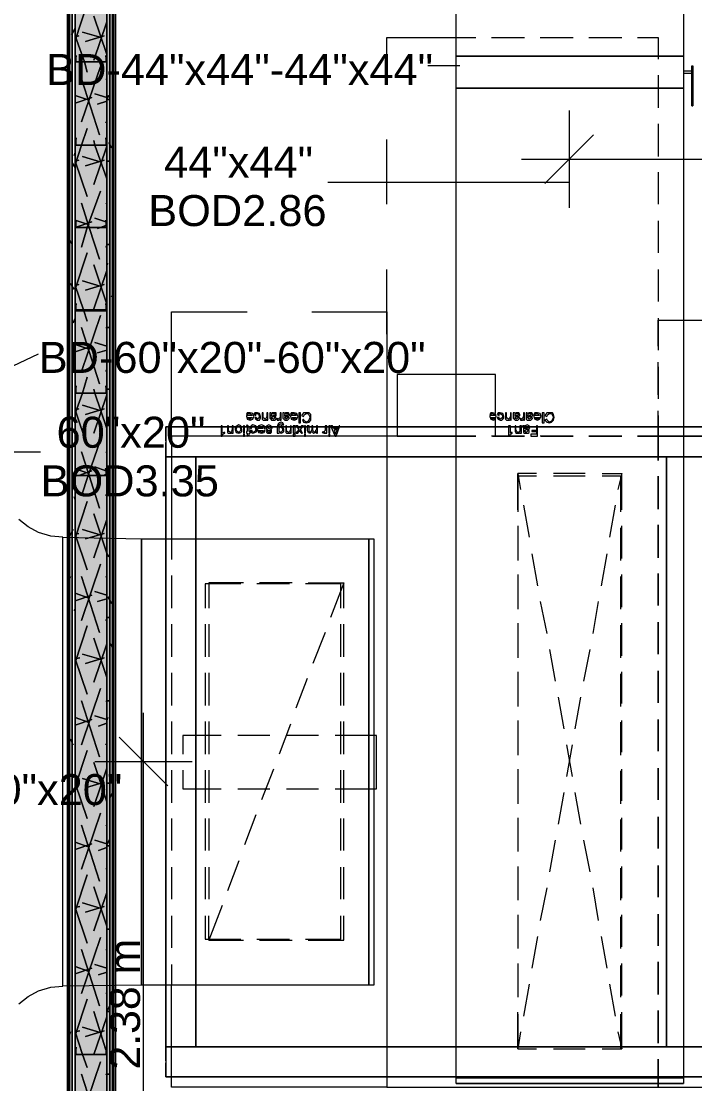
# Model space of a CAD drawing. Header units: metres. Extents: x -2 to 237, y -8 to 52.
# Drawn here: x 16.9 to 20.2, y 24.62 to 29.83 of the extents above; entities that cross this region are included whole.
import ezdxf

# ---------------------------------------------------------------- set-up
doc = ezdxf.new("R2010")
doc.units = ezdxf.units.M
doc.layers.add('HVAC - Ductos', color=5, linetype='Continuous', lineweight=0)
doc.layers.add('PDF2_Text', color=7, linetype='Continuous', lineweight=0)
doc.layers.add('PDF2_Geometry', color=7, linetype='Continuous', lineweight=0, true_color=0xaaaaaa)
doc.layers.add('PDF2_Solid Fills', color=7, linetype='Continuous', lineweight=0, true_color=0xffffff)
doc.styles.add('PDF Helvetica', font='')
doc.styles.get('PDF Helvetica').set_extended_font_data('Helvetica')

msp = doc.modelspace()

# ---------------------------------------------------------------- hatches: boundary and pattern name
at = {"layer": 'PDF2_Solid Fills', "lineweight": 0, "transparency": 33554559}
for points in [[(17.1357, 23.3916), (17.1495, 23.387), (17.1495, 33.5547), (17.1357, 33.5547), (17.1312, 33.541), (17.1312, 23.3916)], [(17.3146, 23.5613), (17.3192, 33.3009), (17.3192, 33.385), (17.1678, 33.385), (17.1678, 23.5567)], [(17.177, 28.4182), (17.1678, 28.4136), (17.1678, 23.5567), (17.3146, 23.5613), (17.3192, 33.3009), (17.3192, 33.385), (17.1678, 33.385), (17.1678, 32.876), (17.177, 32.876), (17.1678, 32.8714), (17.1678, 28.4182)]]:
    msp.add_hatch(color=256, dxfattribs=at).paths.add_polyline_path(points)
h = msp.add_hatch(color=256, dxfattribs=at)
h.paths.add_polyline_path([(17.3192, 30.404), (17.333, 30.404), (17.333, 33.3713), (17.3192, 33.3713)])
h.paths.add_polyline_path([(17.333, 30.2756), (17.3192, 30.2756), (17.3192, 23.5705), (17.333, 23.5705)])
h = msp.add_hatch(color=256, dxfattribs=at)
h.paths.add_polyline_path([(17.3467, 30.404), (17.3467, 33.353), (17.333, 33.353), (17.333, 30.404)])
h.paths.add_polyline_path([(17.3467, 23.5888), (17.3467, 30.2572), (17.333, 30.2572), (17.333, 23.5888)])

# ---------------------------------------------------------------- linework, layer by layer
at = {"layer": 'HVAC - Ductos', "lineweight": 0}
for points in [[(20.1443, 30.2572), (20.1443, 29.661), (19.0298, 29.661), (19.0298, 30.2572)], [(19.0298, 24.6528), (19.0298, 29.5051), (20.1443, 29.5051), (20.1443, 24.6528)], [(18.0071, 27.9045), (18.0117, 27.9091), (18.0209, 27.9091), (18.0255, 27.9045), (18.0301, 27.8999), (18.0025, 27.8999), (18.0025, 27.8953), (18.0071, 27.8815), (18.0209, 27.8769), (18.0347, 27.8815), (18.0393, 27.8953), (18.0347, 27.9091), (18.0209, 27.9137), (18.0071, 27.9137), (18.0025, 27.9045)], [(18.0301, 27.8907), (18.0255, 27.8861), (18.0209, 27.8815), (18.0117, 27.8861), (18.0071, 27.8907)], [(18.0484, 27.8999), (18.0484, 27.9091), (18.0576, 27.9091), (18.0622, 27.9045), (18.0668, 27.8953), (18.0622, 27.8861), (18.0576, 27.8815), (18.053, 27.8861), (18.0484, 27.8907), (18.0438, 27.8907), (18.0484, 27.8815), (18.0576, 27.8769), (18.0668, 27.8769), (18.0713, 27.8861), (18.0713, 27.8953), (18.0668, 27.9091), (18.0576, 27.9137), (18.0438, 27.9137), (18.0393, 27.9045)], [(18.108, 27.9137), (18.1034, 27.9137), (18.1034, 27.8953), (18.0988, 27.8861), (18.0942, 27.8815), (18.0897, 27.8861), (18.0851, 27.8861), (18.0851, 27.8907), (18.0851, 27.9137), (18.0805, 27.9137), (18.0805, 27.8907), (18.0805, 27.8861), (18.0805, 27.8815), (18.0851, 27.8769), (18.0942, 27.8769), (18.0988, 27.8769), (18.1034, 27.8815), (18.1034, 27.8769), (18.108, 27.8769)], [(18.1264, 27.9091), (18.1218, 27.9137), (18.1172, 27.9137), (18.1172, 27.9091), (18.1172, 27.8999), (18.1172, 27.8907), (18.1172, 27.8861), (18.1218, 27.8815), (18.1264, 27.8769), (18.1356, 27.8769), (18.1402, 27.8769), (18.1493, 27.8815), (18.1493, 27.8861), (18.1447, 27.8907), (18.1402, 27.8861), (18.1356, 27.8815), (18.1264, 27.8861), (18.1264, 27.8907), (18.1356, 27.8953), (18.1402, 27.8953), (18.1447, 27.8953), (18.1493, 27.8999), (18.1493, 27.9045), (18.1493, 27.9137), (18.1402, 27.9137), (18.131, 27.9137)], [(18.1264, 27.8953), (18.1264, 27.8999), (18.1264, 27.9045), (18.131, 27.9091), (18.1356, 27.9091), (18.1447, 27.9091), (18.1447, 27.9045), (18.1402, 27.8999), (18.1356, 27.8999)], [(18.1722, 27.9137), (18.1676, 27.9137), (18.1676, 27.8953), (18.1676, 27.8861), (18.163, 27.8861), (18.1585, 27.8815), (18.1539, 27.8861), (18.1539, 27.8769), (18.1585, 27.8769), (18.163, 27.8769), (18.1676, 27.8815), (18.1676, 27.8769), (18.1722, 27.8769)], [(18.1906, 27.9091), (18.186, 27.9137), (18.1814, 27.9137), (18.1814, 27.9091), (18.1814, 27.8999), (18.1814, 27.8907), (18.1814, 27.8861), (18.186, 27.8815), (18.1906, 27.8769), (18.1952, 27.8769), (18.2043, 27.8769), (18.2089, 27.8815), (18.2135, 27.8861), (18.2089, 27.8907), (18.2043, 27.8861), (18.1952, 27.8815), (18.1906, 27.8861), (18.1906, 27.8907), (18.1997, 27.8953), (18.2043, 27.8953), (18.2089, 27.8953), (18.2135, 27.8999), (18.2135, 27.9045), (18.2089, 27.9137), (18.1997, 27.9137), (18.1952, 27.9137)], [(18.1906, 27.8953), (18.1906, 27.8999), (18.1906, 27.9045), (18.1952, 27.9091), (18.1997, 27.9091), (18.2043, 27.9091), (18.2089, 27.9045), (18.2043, 27.8999), (18.1997, 27.8999)], [(18.2273, 27.9045), (18.2273, 27.9091), (18.2365, 27.9091), (18.2456, 27.9045), (18.2456, 27.8999), (18.2181, 27.8999), (18.2181, 27.8953), (18.2227, 27.8815), (18.2365, 27.8769), (18.2502, 27.8815), (18.2548, 27.8953), (18.2502, 27.9091), (18.2365, 27.9137), (18.2227, 27.9137), (18.2181, 27.9045)], [(18.2456, 27.8907), (18.2456, 27.8861), (18.2365, 27.8815), (18.2273, 27.8861), (18.2273, 27.8907)], [(18.2685, 27.9137), (18.2594, 27.9137), (18.2594, 27.8632), (18.2685, 27.8632)], [(18.2823, 27.8953), (18.2869, 27.9045), (18.2961, 27.9091), (18.3053, 27.9091), (18.3099, 27.8999), (18.3144, 27.8907), (18.3099, 27.8815), (18.3053, 27.8723), (18.2961, 27.8678), (18.2869, 27.8723), (18.2823, 27.8815), (18.2777, 27.8769), (18.2823, 27.8678), (18.2961, 27.8632), (18.3099, 27.8678), (18.319, 27.8769), (18.319, 27.8907), (18.319, 27.9045), (18.3099, 27.9137), (18.2961, 27.9137), (18.2823, 27.9137), (18.2731, 27.8999)], [(19.1995, 27.9045), (19.2041, 27.9091), (19.2087, 27.9091), (19.2179, 27.9045), (19.2225, 27.8999), (19.1949, 27.8999), (19.1949, 27.8953), (19.1995, 27.8815), (19.2133, 27.8769), (19.2225, 27.8815), (19.2271, 27.8953), (19.2225, 27.9091), (19.2087, 27.9137), (19.1995, 27.9137), (19.1949, 27.9045)], [(19.2225, 27.8907), (19.2179, 27.8861), (19.2133, 27.8815), (19.2041, 27.8861), (19.1995, 27.8907)], [(19.2409, 27.8999), (19.2409, 27.9091), (19.2455, 27.9091), (19.2546, 27.9045), (19.2592, 27.8953), (19.2546, 27.8861), (19.2455, 27.8815), (19.2409, 27.8861), (19.2409, 27.8907), (19.2317, 27.8907), (19.2363, 27.8815), (19.2455, 27.8769), (19.2546, 27.8769), (19.2638, 27.8861), (19.2638, 27.8953), (19.2592, 27.9091), (19.2455, 27.9137), (19.2363, 27.9137), (19.2317, 27.9045)], [(19.3004, 27.9137), (19.2959, 27.9137), (19.2959, 27.8953), (19.2913, 27.8861), (19.2867, 27.8815), (19.2821, 27.8861), (19.2775, 27.8861), (19.2775, 27.8907), (19.2775, 27.9137), (19.2729, 27.9137), (19.2729, 27.8907), (19.2729, 27.8861), (19.2729, 27.8815), (19.2775, 27.8769), (19.2821, 27.8769), (19.2913, 27.8769), (19.2959, 27.8815), (19.2959, 27.8769), (19.3004, 27.8769)], [(19.3188, 27.9091), (19.3142, 27.9137), (19.3096, 27.9137), (19.3096, 27.9091), (19.3096, 27.8999), (19.3096, 27.8907), (19.3096, 27.8861), (19.3142, 27.8815), (19.3188, 27.8769), (19.3234, 27.8769), (19.3326, 27.8769), (19.3372, 27.8815), (19.3417, 27.8861), (19.3372, 27.8907), (19.3326, 27.8861), (19.3234, 27.8815), (19.3188, 27.8861), (19.3188, 27.8907), (19.328, 27.8953), (19.3326, 27.8953), (19.3372, 27.8953), (19.3417, 27.8999), (19.3417, 27.9045), (19.3372, 27.9137), (19.328, 27.9137), (19.3234, 27.9137)], [(19.3188, 27.8953), (19.3188, 27.8999), (19.3188, 27.9045), (19.3234, 27.9091), (19.328, 27.9091), (19.3326, 27.9091), (19.3372, 27.9045), (19.3326, 27.8999), (19.328, 27.8999)], [(19.3647, 27.9137), (19.3601, 27.9137), (19.3601, 27.8953), (19.3555, 27.8861), (19.3509, 27.8815), (19.3463, 27.8861), (19.3463, 27.8769), (19.3509, 27.8769), (19.3555, 27.8769), (19.3601, 27.8815), (19.3601, 27.8769), (19.3647, 27.8769)], [(19.3784, 27.9091), (19.3784, 27.9137), (19.3738, 27.9137), (19.3738, 27.9091), (19.3738, 27.8999), (19.3738, 27.8907), (19.3738, 27.8861), (19.3738, 27.8815), (19.3784, 27.8769), (19.3876, 27.8769), (19.3968, 27.8769), (19.4014, 27.8815), (19.406, 27.8861), (19.3968, 27.8907), (19.3968, 27.8861), (19.3876, 27.8815), (19.383, 27.8861), (19.3784, 27.8907), (19.3922, 27.8953), (19.3968, 27.8953), (19.4014, 27.8953), (19.406, 27.8999), (19.406, 27.9045), (19.4014, 27.9137), (19.3922, 27.9137), (19.3876, 27.9137)], [(19.3784, 27.8953), (19.3784, 27.8999), (19.383, 27.9045), (19.383, 27.9091), (19.3922, 27.9091), (19.3968, 27.9091), (19.3968, 27.9045), (19.3968, 27.8999), (19.3922, 27.8999)], [(19.4151, 27.9045), (19.4197, 27.9091), (19.4289, 27.9091), (19.4335, 27.9045), (19.438, 27.8999), (19.4106, 27.8999), (19.4106, 27.8953), (19.4151, 27.8815), (19.4289, 27.8769), (19.438, 27.8815), (19.4472, 27.8953), (19.4426, 27.9091), (19.4289, 27.9137), (19.4151, 27.9137), (19.4106, 27.9045)], [(19.438, 27.8907), (19.4335, 27.8861), (19.4289, 27.8815), (19.4197, 27.8861), (19.4151, 27.8907)], [(19.461, 27.9137), (19.4518, 27.9137), (19.4518, 27.8632), (19.461, 27.8632)], [(19.4747, 27.8953), (19.4793, 27.9045), (19.4885, 27.9091), (19.4977, 27.9091), (19.5023, 27.8999), (19.5069, 27.8907), (19.5023, 27.8815), (19.4977, 27.8723), (19.4885, 27.8678), (19.4793, 27.8723), (19.4747, 27.8815), (19.4656, 27.8769), (19.4747, 27.8678), (19.4885, 27.8632), (19.4977, 27.8678), (19.5069, 27.8769), (19.5114, 27.8907), (19.5069, 27.9045), (19.5023, 27.9137), (19.4885, 27.9137), (19.4747, 27.9137), (19.4656, 27.8999)], [(17.8788, 27.8495), (17.8788, 27.799), (17.8833, 27.799), (17.8879, 27.8082), (17.8971, 27.8128), (17.8971, 27.8174), (17.8925, 27.8174), (17.8833, 27.8128), (17.8833, 27.8495)], [(17.9383, 27.8495), (17.9337, 27.8495), (17.9337, 27.8311), (17.9291, 27.8219), (17.9245, 27.8174), (17.92, 27.8219), (17.9154, 27.8219), (17.9154, 27.8311), (17.9154, 27.8495), (17.9108, 27.8495), (17.9108, 27.8265), (17.9108, 27.8219), (17.9108, 27.8174), (17.9154, 27.8128), (17.9245, 27.8128), (17.9291, 27.8128), (17.9337, 27.8174), (17.9337, 27.8128), (17.9383, 27.8128)], [(17.9796, 27.8311), (17.9751, 27.8495), (17.9659, 27.854), (17.9567, 27.8495), (17.9475, 27.8449), (17.9475, 27.8311), (17.9521, 27.8174), (17.9659, 27.8128), (17.9751, 27.8174), (17.9796, 27.8219)], [(17.9751, 27.8311), (17.9705, 27.8219), (17.9659, 27.8174), (17.9567, 27.8219), (17.9521, 27.8311), (17.9567, 27.8449), (17.9659, 27.8449), (17.9705, 27.8449)], [(17.9934, 27.8495), (17.9888, 27.8495), (17.9888, 27.8128), (17.9934, 27.8128)], [(18.0025, 27.8449), (18.0071, 27.8449), (18.0071, 27.8403), (18.0071, 27.8219), (18.0025, 27.8219), (18.0025, 27.8128), (18.0071, 27.8128), (18.0071, 27.799), (18.0163, 27.8036), (18.0163, 27.8128), (18.0209, 27.8128), (18.0209, 27.8219), (18.0163, 27.8219), (18.0163, 27.8403), (18.0117, 27.8495), (18.0071, 27.854), (18.0025, 27.8495)], [(18.0255, 27.8357), (18.0301, 27.8449), (18.0347, 27.8449), (18.0438, 27.8449), (18.0484, 27.8311), (18.0438, 27.8219), (18.0347, 27.8174), (18.0301, 27.8219), (18.0301, 27.8265), (18.0209, 27.8265), (18.0255, 27.8174), (18.0347, 27.8128), (18.0438, 27.8174), (18.053, 27.8219), (18.053, 27.8311), (18.0484, 27.8495), (18.0347, 27.854), (18.0255, 27.8495), (18.0209, 27.8403)], [(18.0622, 27.8403), (18.0668, 27.8449), (18.0759, 27.8449), (18.0805, 27.8449), (18.0851, 27.8357), (18.0576, 27.8357), (18.0576, 27.8311), (18.0622, 27.8174), (18.0759, 27.8128), (18.0897, 27.8174), (18.0942, 27.8311), (18.0897, 27.8495), (18.0759, 27.854), (18.0622, 27.8495), (18.0576, 27.8403)], [(18.0851, 27.8265), (18.0851, 27.8219), (18.0759, 27.8174), (18.0668, 27.8219), (18.0622, 27.8265)], [(18.131, 27.8403), (18.1218, 27.8495), (18.1126, 27.854), (18.1034, 27.8495), (18.0988, 27.8449), (18.0988, 27.8403), (18.0988, 27.8357), (18.1034, 27.8311), (18.1126, 27.8265), (18.1172, 27.8265), (18.1218, 27.8265), (18.1218, 27.8219), (18.1126, 27.8174), (18.108, 27.8219), (18.1034, 27.8265), (18.0988, 27.8219), (18.1034, 27.8174), (18.108, 27.8128), (18.1126, 27.8128), (18.1218, 27.8128), (18.1218, 27.8174), (18.1264, 27.8174), (18.1264, 27.8265), (18.1264, 27.8311), (18.1218, 27.8311), (18.1126, 27.8357), (18.108, 27.8403), (18.1034, 27.8403), (18.108, 27.8449), (18.1126, 27.8449), (18.1172, 27.8449), (18.1218, 27.8403)], [(18.186, 27.854), (18.1814, 27.8632), (18.1722, 27.8678), (18.163, 27.8632), (18.1585, 27.8586), (18.1539, 27.8449), (18.1539, 27.8128), (18.163, 27.8128), (18.163, 27.8174), (18.1722, 27.8128), (18.1814, 27.8174), (18.186, 27.8219), (18.186, 27.8311), (18.1814, 27.8449), (18.1768, 27.8495), (18.1722, 27.8495), (18.163, 27.8449), (18.163, 27.854), (18.1676, 27.8586), (18.1722, 27.8586), (18.1768, 27.8586), (18.1814, 27.854)], [(18.1814, 27.8311), (18.1768, 27.8219), (18.1722, 27.8174), (18.163, 27.8219), (18.163, 27.8311), (18.163, 27.8403), (18.1722, 27.8449), (18.1768, 27.8403)], [(18.2227, 27.8495), (18.2181, 27.8495), (18.2181, 27.8311), (18.2135, 27.8219), (18.2089, 27.8174), (18.2043, 27.8219), (18.1997, 27.8219), (18.1997, 27.8311), (18.1997, 27.8495), (18.1952, 27.8495), (18.1952, 27.8265), (18.1952, 27.8219), (18.1952, 27.8174), (18.1997, 27.8128), (18.2043, 27.8128), (18.2135, 27.8128), (18.2181, 27.8174), (18.2181, 27.8128), (18.2227, 27.8128)], [(18.241, 27.8495), (18.2319, 27.8495), (18.2319, 27.8128), (18.241, 27.8128)], [(18.2823, 27.8495), (18.2731, 27.8495), (18.264, 27.8403), (18.2594, 27.8403), (18.2548, 27.8495), (18.2456, 27.8495), (18.2594, 27.8311), (18.2456, 27.8128), (18.2548, 27.8128), (18.2594, 27.8219), (18.264, 27.8265), (18.264, 27.8219), (18.2731, 27.8128), (18.2777, 27.8128), (18.2685, 27.8311)], [(18.2915, 27.8495), (18.2869, 27.8495), (18.2869, 27.8128), (18.2915, 27.8128)], [(18.3511, 27.8495), (18.3465, 27.8495), (18.3465, 27.8311), (18.3419, 27.8265), (18.3419, 27.8219), (18.3373, 27.8174), (18.3327, 27.8219), (18.3282, 27.8265), (18.3282, 27.8495), (18.3236, 27.8495), (18.3236, 27.8311), (18.319, 27.8219), (18.3144, 27.8174), (18.3099, 27.8219), (18.3099, 27.8265), (18.3099, 27.8495), (18.3007, 27.8495), (18.3007, 27.8265), (18.3053, 27.8174), (18.3144, 27.8128), (18.319, 27.8174), (18.3236, 27.8219), (18.3282, 27.8174), (18.3327, 27.8128), (18.3419, 27.8174), (18.3465, 27.8219), (18.3465, 27.8128), (18.3511, 27.8128)], [(18.397, 27.8495), (18.3878, 27.8495), (18.3878, 27.8311), (18.3878, 27.8265), (18.3832, 27.8219), (18.3832, 27.8174), (18.3786, 27.8219), (18.374, 27.8174), (18.3832, 27.8128), (18.3878, 27.8128), (18.3878, 27.8174), (18.3878, 27.8128), (18.397, 27.8128)], [(18.4107, 27.8495), (18.4061, 27.8495), (18.4061, 27.8128), (18.4107, 27.8128)], [(18.4612, 27.8495), (18.4566, 27.8495), (18.452, 27.8357), (18.4291, 27.8357), (18.4245, 27.8495), (18.4153, 27.8495), (18.4382, 27.799), (18.4428, 27.799)], [(18.4474, 27.8311), (18.4428, 27.8174), (18.4382, 27.8082), (18.4382, 27.8174), (18.4337, 27.8311)], [(19.2867, 27.8495), (19.2867, 27.799), (19.2913, 27.799), (19.2959, 27.8082), (19.305, 27.8128), (19.305, 27.8174), (19.3004, 27.8174), (19.2959, 27.8128), (19.2959, 27.8495)], [(19.3509, 27.8495), (19.3417, 27.8495), (19.3417, 27.8311), (19.3417, 27.8219), (19.3326, 27.8174), (19.328, 27.8219), (19.3234, 27.8311), (19.3234, 27.8495), (19.3188, 27.8495), (19.3188, 27.8265), (19.3188, 27.8219), (19.3234, 27.8174), (19.3234, 27.8128), (19.3326, 27.8128), (19.3372, 27.8128), (19.3417, 27.8174), (19.3417, 27.8128), (19.3509, 27.8128)], [(19.3647, 27.8449), (19.3647, 27.8495), (19.3555, 27.8495), (19.3601, 27.8449), (19.3601, 27.8357), (19.3601, 27.8265), (19.3601, 27.8219), (19.3601, 27.8174), (19.3647, 27.8128), (19.3738, 27.8128), (19.383, 27.8128), (19.3876, 27.8174), (19.3876, 27.8265), (19.383, 27.8265), (19.3784, 27.8219), (19.3738, 27.8174), (19.3647, 27.8219), (19.3647, 27.8265), (19.3738, 27.8311), (19.383, 27.8311), (19.3876, 27.8311), (19.3876, 27.8357), (19.3922, 27.8403), (19.3876, 27.8495), (19.3784, 27.854), (19.3692, 27.8495)], [(19.3647, 27.8357), (19.3647, 27.8403), (19.3692, 27.8449), (19.3784, 27.8449), (19.383, 27.8449), (19.383, 27.8403), (19.3784, 27.8357), (19.3738, 27.8357)], [(19.4289, 27.8495), (19.4243, 27.8495), (19.4243, 27.8265), (19.4014, 27.8265), (19.4014, 27.8219), (19.4243, 27.8219), (19.4243, 27.8082), (19.3968, 27.8082), (19.3968, 27.799), (19.4289, 27.799)], [(17.9934, 27.8082), (17.9888, 27.8082), (17.9888, 27.799), (17.9934, 27.799)], [(18.241, 27.8082), (18.2319, 27.8082), (18.2319, 27.799), (18.241, 27.799)], [(18.2915, 27.8082), (18.2869, 27.8082), (18.2869, 27.799), (18.2915, 27.799)], [(18.4107, 27.8082), (18.4061, 27.8082), (18.4061, 27.799), (18.4107, 27.799)], [(19.0298, 27.799), (19.1262, 27.799)], [(19.6811, 27.799), (19.8417, 27.799)], [(20.0205, 27.6018), (20.0205, 27.4412)], [(20.0205, 27.3633), (20.0205, 27.2028)], [(17.4889, 25.1069), (17.1036, 25.1023), (17.1036, 27.3037), (17.4889, 27.2945)], [(17.4889, 27.2945), (18.6033, 27.2945), (18.6033, 25.1069), (17.4889, 25.1069)], [(18.6033, 25.1069), (18.6033, 27.2945), (18.6263, 27.2945), (18.6263, 25.1069)], [(20.0205, 27.1248), (20.0205, 26.9689)], [(20.0205, 26.8863), (20.0205, 26.7304)], [(20.0205, 26.6479), (20.0205, 26.4919)], [(20.0205, 26.4094), (20.0205, 26.2534)], [(20.0205, 26.1708), (20.0205, 26.0149)], [(20.0205, 25.9324), (20.0205, 25.7764)], [(20.0205, 25.6939), (20.0205, 25.538)], [(20.0205, 25.4555), (20.0205, 25.2995)], [(20.0205, 25.2215), (20.0205, 25.061)], [(20.0205, 24.983), (20.0205, 24.8225)], [(20.0205, 24.7445), (20.0205, 24.6253)]]:
    msp.add_lwpolyline(points, close=True, dxfattribs=at)
for points in [[(18.6905, 29.5693), (18.6905, 29.7527), (19.0298, 29.7527), (19.1262, 29.7527)], [(19.2041, 29.7527), (19.3647, 29.7527)], [(19.4426, 29.7527), (19.6031, 29.7527)], [(19.6811, 29.7527), (19.8417, 29.7527)], [(19.9196, 29.7527), (20.0205, 29.7527), (20.0205, 29.6472)], [(19.0482, 29.6152), (18.8923, 29.6152)], [(20.0205, 29.5693), (20.0205, 29.4088)], [(19.5848, 29.395), (19.5848, 29.1565), (19.5848, 28.9181)], [(20.0205, 29.3308), (20.0205, 29.1703)], [(18.6905, 28.9364), (18.6905, 29.2528)], [(19.704, 29.2758), (19.5848, 29.1565), (19.4656, 29.0373)], [(19.3509, 29.1565), (22.3182, 29.1565), (23.9922, 29.1565)], [(20.0205, 29.0923), (20.0205, 28.9364)], [(19.5848, 29.0419), (18.4016, 29.0419)], [(20.0205, 28.8539), (20.0205, 28.6979)], [(18.6905, 28.2989), (18.6905, 28.6154)], [(20.0205, 28.6154), (20.0205, 28.4594)], [(18.0071, 27.799), (17.6357, 27.799), (17.6357, 28.409), (18.0071, 28.409)], [(18.3236, 28.409), (18.6905, 28.409), (18.6905, 27.799), (18.6905, 24.607), (17.6357, 24.607), (17.6357, 25.1069)], [(20.0205, 28.3768), (20.0205, 28.2209)], [(20.0205, 28.2393), (20.0205, 28.3677), (20.1443, 28.3677), (20.5342, 28.3677)], [(16.6725, 28.0558), (16.9844, 28.2026)], [(20.0205, 28.0008), (20.0205, 28.1613)], [(20.0205, 28.1384), (20.0205, 27.9824)], [(19.2225, 27.9137), (19.2225, 28.1017), (19.0298, 28.1017), (18.741, 28.1017), (18.741, 27.799), (19.0298, 27.799), (18.6905, 27.799), (18.6905, 24.607), (20.0205, 24.607), (20.0205, 24.6253), (20.0205, 24.607), (21.2404, 24.607), (21.2404, 24.7904), (21.2404, 24.607), (21.8275, 24.607), (21.8275, 24.6482), (21.8275, 24.607), (22.0797, 24.607), (22.0797, 24.6482), (22.0797, 24.607), (22.4375, 24.607), (22.4375, 24.6482), (22.4375, 24.607), (23.2034, 24.607)], [(18.6905, 27.9824), (18.6905, 27.799), (17.6357, 27.799), (17.6357, 27.2945), (17.6357, 27.1936)], [(19.2225, 27.799), (19.2225, 27.8815)], [(20.0205, 27.8999), (20.0205, 27.799), (19.9196, 27.799), (20.0205, 27.799), (20.0205, 27.6798), (20.0205, 27.799), (20.1443, 27.799), (20.0205, 27.799), (20.0205, 27.9229)], [(18.6125, 27.799), (18.0209, 27.799)], [(19.0298, 27.799), (18.6905, 27.799), (18.3236, 27.799)], [(19.2087, 27.799), (19.3647, 27.799), (19.2041, 27.799)], [(19.4472, 27.799), (19.6031, 27.799), (19.4426, 27.799)], [(20.5342, 27.799), (20.1443, 27.799), (21.2404, 27.799), (21.2404, 27.6109), (21.2404, 27.799), (21.6578, 27.799)], [(16.0396, 27.721), (16.9935, 27.721)], [(19.4243, 27.6018), (19.3326, 27.6018), (19.3326, 27.4275)], [(19.6628, 27.6018), (19.5069, 27.6018)], [(19.8371, 27.4275), (19.8371, 27.6018), (19.7453, 27.6018)], [(16.8881, 25.0152), (16.934, 25.0518), (16.9844, 25.0793), (17.044, 25.0977), (17.1036, 25.1023), (17.1036, 27.3037), (17.044, 27.3083), (16.9844, 27.3266), (16.934, 27.3541), (16.8881, 27.3908)], [(19.3326, 27.3495), (19.3326, 27.189)], [(19.8371, 27.189), (19.8371, 27.3495)], [(17.6357, 27.1156), (17.6357, 26.9551)], [(19.3326, 27.1111), (19.3326, 26.9505)], [(19.8371, 26.9505), (19.8371, 27.1111)], [(17.9751, 27.0744), (17.8008, 27.0744), (17.8008, 26.9551)], [(18.2135, 27.0744), (18.053, 27.0744)], [(18.4658, 26.9551), (18.4658, 27.0744), (18.2915, 27.0744)], [(17.6357, 26.8771), (17.6357, 26.7167)], [(17.8008, 26.8771), (17.8008, 26.7167)], [(18.4658, 26.7167), (18.4658, 26.8771)], [(19.3326, 26.8726), (19.3326, 26.7121)], [(19.8371, 26.7121), (19.8371, 26.8726)], [(17.6357, 26.6387), (17.6357, 26.4782)], [(17.8008, 26.6387), (17.8008, 26.4782)], [(18.4658, 26.4782), (18.4658, 26.6387)], [(19.3326, 26.6341), (19.3326, 26.4736)], [(19.8371, 26.4736), (19.8371, 26.6341)], [(17.498, 23.5842), (17.498, 26.4415)], [(17.6357, 26.4002), (17.6357, 26.2397)], [(17.8008, 26.4002), (17.8008, 26.2397)], [(18.4658, 26.2397), (18.4658, 26.4002)], [(19.3326, 26.3956), (19.3326, 26.2351)], [(19.8371, 26.2351), (19.8371, 26.3956)], [(17.3788, 26.3222), (17.498, 26.203), (17.6173, 26.0837)], [(17.8788, 26.3314), (17.6907, 26.3314), (17.6907, 26.2397)], [(18.1172, 26.3314), (17.9613, 26.3314)], [(18.3557, 26.3314), (18.1997, 26.3314)], [(18.4382, 26.07), (18.6263, 26.07), (18.6401, 26.07), (18.6401, 26.3314), (18.6263, 26.3314), (18.4382, 26.3314)], [(17.2596, 26.203), (17.498, 26.203), (17.7365, 26.203)], [(17.6357, 26.1617), (17.6357, 26.0012)], [(17.6907, 26.1617), (17.6907, 26.07), (17.8788, 26.07)], [(17.8008, 26.1617), (17.8008, 26.0012)], [(18.4658, 26.0012), (18.4658, 26.1617)], [(19.3326, 26.1571), (19.3326, 25.9966)], [(19.8371, 25.9966), (19.8371, 26.1571)], [(17.9613, 26.07), (18.1172, 26.07)], [(18.1997, 26.07), (18.3557, 26.07)], [(17.6357, 25.9232), (17.6357, 25.7673)], [(17.8008, 25.9232), (17.8008, 25.7673)], [(18.4658, 25.7673), (18.4658, 25.9232)], [(19.3326, 25.9186), (19.3326, 25.7627)], [(19.8371, 25.7627), (19.8371, 25.9186)], [(17.6357, 25.6847), (17.6357, 25.5288)], [(17.8008, 25.6847), (17.8008, 25.5288)], [(18.4658, 25.5288), (18.4658, 25.6847)], [(19.3326, 25.6801), (19.3326, 25.5242)], [(19.8371, 25.5242), (19.8371, 25.6801)], [(17.6357, 25.4463), (17.6357, 25.2903)], [(17.8008, 25.4463), (17.8008, 25.3316), (17.9751, 25.3316)], [(18.2915, 25.3316), (18.4658, 25.3316), (18.4658, 25.4463)], [(19.3326, 25.4417), (19.3326, 25.2858)], [(19.8371, 25.2858), (19.8371, 25.4417)], [(18.053, 25.3316), (18.2135, 25.3316)], [(17.6357, 25.2078), (17.6357, 25.1115)], [(19.3326, 25.2032), (19.3326, 25.0472)], [(19.8371, 25.0472), (19.8371, 25.2032)], [(19.3326, 24.9647), (19.3326, 24.795), (19.4243, 24.795)], [(19.7453, 24.795), (19.8371, 24.795), (19.8371, 24.9647)], [(19.5069, 24.795), (19.6628, 24.795)], [(19.0298, 24.6253), (19.0298, 24.6528), (20.1443, 24.6528), (20.1443, 24.6253)], [(20.1443, 24.6253), (19.0298, 24.6253), (20.1443, 24.6253)]]:
    msp.add_lwpolyline(points, dxfattribs=at)
at = {"layer": 'PDF2_Geometry', "lineweight": 0}
for points in [[(15.1407, 33.463), (17.1312, 33.463), (17.1312, 33.353), (17.1312, 23.5888), (17.1312, 23.3686), (26.8449, 23.3686), (26.955, 23.3686), (26.955, 23.4925), (26.8449, 23.4925), (26.8449, 23.5888), (26.8449, 30.2435), (26.8449, 31.0231), (26.8449, 31.1149), (26.8449, 33.353), (26.8449, 33.5685), (17.1312, 33.5685), (15.1407, 33.5685)], [(26.955, 23.387), (26.955, 23.4787), (26.955, 23.3732), (26.955, 23.3686), (26.955, 23.3732), (26.8449, 23.3732), (26.8449, 23.387), (26.8449, 23.3732), (17.1357, 23.3732), (17.1312, 23.3732), (17.1312, 23.3686), (17.1357, 23.3686), (17.1357, 23.3732), (17.1357, 23.387), (17.1357, 23.5888), (17.1357, 33.353), (17.1357, 33.5547), (17.1357, 33.5685), (17.1312, 33.5685), (21.1121, 33.5685)], [(26.8449, 33.5547), (17.1495, 33.5547), (17.1495, 33.5364), (17.1495, 33.353), (17.1495, 23.5888), (17.1495, 23.4008), (17.1495, 23.387), (26.8449, 23.387), (26.8449, 23.4008), (26.8449, 23.5567), (26.6614, 23.5567), (26.8449, 23.5567), (26.8449, 23.5705), (17.3192, 23.5705), (17.3192, 23.5567), (26.6293, 23.5567), (26.6293, 23.4925), (26.6293, 23.4787), (26.6431, 23.4787), (26.6431, 23.5521)], [(26.8449, 33.5364), (17.1633, 33.5364), (17.1633, 33.385), (17.1633, 33.353), (17.1633, 23.5888), (17.1633, 23.5567), (17.1633, 23.4008), (26.8449, 23.4008), (26.8449, 23.4283), (26.8449, 23.4787), (26.8265, 23.4787), (26.8128, 23.4787), (26.8128, 23.5888), (26.8128, 23.7723), (26.8128, 24.1483), (26.8128, 24.5565), (26.8128, 24.9601), (26.8128, 27.4), (26.8128, 27.8036)], [(17.3192, 30.326), (17.3192, 30.2756), (17.3192, 23.5888), (17.3192, 23.5705), (17.3192, 23.5567), (26.6293, 23.5567), (17.3192, 23.5567), (17.3192, 33.385), (17.1633, 33.385), (17.1633, 23.5567), (17.1633, 23.4008), (26.8449, 23.4008)], [(20.8736, 33.353), (20.8736, 30.2435), (20.8736, 30.2389), (20.8781, 30.2343), (20.8827, 30.2343), (20.8827, 30.2297), (20.8827, 33.3438), (20.8827, 30.2343), (17.3605, 30.2343), (17.3605, 23.598), (26.6202, 23.598)], [(17.333, 30.2572), (17.333, 23.5888), (17.333, 23.5842), (17.333, 23.5705), (26.6293, 23.5705)], [(17.3467, 30.2435), (17.3467, 23.5888), (17.3467, 23.5842), (26.6293, 23.5842), (26.6293, 23.5888), (26.6293, 30.2435)], [(26.6293, 30.2435), (26.6293, 23.5888), (17.3513, 23.5888), (17.3513, 30.2435)], [(17.3513, 30.2435), (17.3513, 23.5888), (17.3513, 30.2435)], [(17.3513, 30.2435), (17.3513, 23.5888), (17.3513, 30.2389)], [(17.3513, 30.2389), (17.3513, 23.5888), (26.6247, 23.5888), (17.3513, 23.5888), (26.6293, 23.5888), (26.6431, 23.5888), (26.6293, 23.5888), (17.3513, 23.5888), (17.3559, 23.5934), (17.3605, 23.598), (17.3559, 23.5934), (17.3513, 23.5888), (17.3513, 30.2435), (17.3513, 23.5888), (17.3513, 30.2435)], [(17.3605, 23.598), (17.3605, 30.2343)], [(17.3605, 23.598), (17.3605, 30.2343)], [(26.6202, 23.598), (17.3605, 23.598), (17.3605, 30.2343)], [(17.6082, 27.7898), (17.6082, 27.7852), (17.6082, 27.7806), (17.6082, 27.776), (17.6082, 27.7806), (17.6082, 27.7852), (17.6082, 27.7898), (17.6082, 27.8449), (17.6082, 27.6981), (17.6082, 27.7532), (17.6082, 27.7577), (17.6082, 27.7623), (17.6082, 27.7669), (17.6082, 27.7623), (17.6082, 27.7577), (17.6082, 27.7532)], [(24.5197, 24.8041), (17.6082, 24.8041), (17.7549, 24.8041), (20.0618, 24.8041), (20.2085, 24.8041), (22.2219, 24.8041), (22.2219, 27.6981), (22.2219, 24.8041), (22.3687, 24.8041), (24.3728, 24.8041)], [(24.3728, 27.6981), (22.3687, 27.6981), (22.2219, 27.6981), (20.2085, 27.6981), (20.0618, 27.6981), (20.0618, 24.8041), (20.0618, 27.6981), (17.7549, 27.6981), (17.6082, 27.6981), (17.6082, 24.8041), (17.6082, 27.6981), (24.5197, 27.6981)], [(17.7549, 24.8041), (17.7549, 27.6981), (17.7549, 24.8041)], [(17.6082, 24.7491), (17.6082, 24.7445), (17.6082, 24.74), (17.6082, 24.7354), (17.6082, 24.74), (17.6082, 24.7445), (17.6082, 24.7491), (17.6082, 24.8041), (17.6082, 24.6574), (17.6082, 24.7124), (17.6082, 24.717), (17.6082, 24.7216), (17.6082, 24.7262), (17.6082, 24.7216), (17.6082, 24.717), (17.6082, 24.7124)], [(17.6082, 24.6574), (24.5197, 24.6574), (17.6082, 24.6574)]]:
    msp.add_lwpolyline(points, dxfattribs=at)
for points in [[(17.1312, 33.5685), (17.1312, 23.3732), (17.1357, 23.3732), (17.1357, 33.5685)], [(17.1495, 23.387), (17.1495, 33.5547), (17.1357, 33.5547), (17.1357, 23.387)], [(17.1495, 33.5364), (17.1495, 23.4008), (17.1633, 23.4008), (17.1633, 33.5364)], [(17.1266, 33.463), (17.1266, 23.4787)], [(17.1312, 23.4787), (17.1312, 33.1695)], [(17.333, 30.2756), (17.3192, 30.2756), (17.3192, 23.5705), (17.333, 23.5705)], [(17.3467, 30.2572), (17.333, 30.2572), (17.333, 23.5842), (17.3467, 23.5842)], [(17.3467, 23.5888), (17.3513, 23.5888), (17.3513, 30.2435), (17.3467, 30.2435)], [(17.1633, 29.661), (17.1633, 29.6335), (17.1678, 29.6335), (17.3146, 29.6335), (17.3192, 29.6335), (17.3192, 29.661), (17.31, 29.661), (17.3146, 29.661), (17.3146, 29.6335), (17.1678, 29.6335), (17.1678, 29.661), (17.1724, 29.661)], [(17.1633, 29.2574), (17.1633, 29.2299), (17.1633, 29.2253), (17.1678, 29.2253), (17.3146, 29.2253), (17.3192, 29.2299), (17.3192, 29.2574), (17.31, 29.2574), (17.3146, 29.2574), (17.3146, 29.2299), (17.3146, 29.2253), (17.1678, 29.2253), (17.1678, 29.2299), (17.1678, 29.2574), (17.1724, 29.2574)], [(17.1633, 28.8539), (17.1633, 28.8217), (17.1678, 28.8217), (17.3146, 28.8217), (17.3192, 28.8217), (17.3192, 28.8539), (17.31, 28.8539), (17.3146, 28.8539), (17.3146, 28.8217), (17.1678, 28.8217), (17.1678, 28.8539), (17.1724, 28.8539)], [(17.1633, 28.4457), (17.1633, 28.4182), (17.1678, 28.4136), (17.3146, 28.4136), (17.3146, 28.4182), (17.3192, 28.4182), (17.3192, 28.4457), (17.31, 28.4457), (17.3146, 28.4457), (17.3146, 28.4182), (17.1678, 28.4182), (17.1678, 28.4457), (17.1724, 28.4457)], [(17.1633, 28.0421), (17.1633, 28.0146), (17.1633, 28.01), (17.1678, 28.01), (17.3146, 28.01), (17.3192, 28.0146), (17.3192, 28.0421), (17.31, 28.0421), (17.3146, 28.0421), (17.3146, 28.0146), (17.3146, 28.01), (17.1678, 28.01), (17.1678, 28.0146), (17.1678, 28.0421), (17.1724, 28.0421)], [(17.6082, 27.8449), (24.5197, 27.8449)], [(17.1633, 27.6385), (17.1633, 27.6064), (17.1678, 27.6064), (17.3146, 27.6064), (17.3192, 27.6064), (17.3192, 27.6385), (17.31, 27.6385), (17.31, 27.6339), (17.3146, 27.6339), (17.3146, 27.6064), (17.1678, 27.6064), (17.1678, 27.6339), (17.1724, 27.6339), (17.1724, 27.6385)], [(17.1312, 25.0701), (17.1312, 27.3312)], [(17.3513, 27.3312), (17.3513, 25.0701)], [(17.1633, 24.7996), (17.1633, 24.7721), (17.1633, 24.7675), (17.1678, 24.7675), (17.3146, 24.7675), (17.3192, 24.7721), (17.3192, 24.7996), (17.31, 24.7996), (17.3146, 24.7996), (17.3146, 24.7721), (17.3146, 24.7675), (17.1678, 24.7675), (17.1678, 24.7721), (17.1678, 24.7996), (17.1724, 24.7996)]]:
    msp.add_lwpolyline(points, close=True, dxfattribs=at)
at = {"layer": 'PDF2_Geometry', "color": 254, "lineweight": 0, "true_color": 0xd2d2d2}
for points in [[(17.2229, 29.9178), (17.1633, 29.739)], [(17.255, 29.8583), (17.3192, 29.6702)], [(17.3192, 29.8307), (17.255, 29.6427)], [(17.1816, 29.7619), (17.1633, 29.7573)], [(17.1633, 29.7619), (17.2091, 29.6335), (17.2229, 29.5831), (17.2091, 29.6335)], [(17.1633, 29.7527), (17.1678, 29.7527)], [(17.2, 29.7803), (17.2917, 29.7527)], [(17.3054, 29.7619), (17.2137, 29.7344)], [(17.2871, 29.6106), (17.1954, 29.34)], [(17.1954, 29.551), (17.2825, 29.2758)], [(17.3146, 29.551), (17.3192, 29.5464)], [(17.1633, 29.4684), (17.232, 29.4455)], [(17.2458, 29.4592), (17.1633, 29.4317)], [(17.2596, 29.4775), (17.3192, 29.4592)], [(17.3192, 29.4409), (17.2733, 29.4271)], [(17.3192, 29.3446), (17.3146, 29.3354)], [(17.2229, 29.3079), (17.1954, 29.2253), (17.1633, 29.129), (17.1954, 29.2253)], [(17.255, 29.2482), (17.2596, 29.2253), (17.3192, 29.0602), (17.2596, 29.2253)], [(17.3192, 29.2207), (17.255, 29.0327)], [(17.1633, 29.1473), (17.2229, 28.973), (17.1633, 29.1473), (17.1816, 29.1519)], [(17.1633, 29.1428), (17.1678, 29.1428)], [(17.2, 29.1703), (17.2917, 29.1428)], [(17.3054, 29.1519), (17.2137, 29.1244)], [(17.2871, 29.0006), (17.2229, 28.8217), (17.1954, 28.7254), (17.2229, 28.8217)], [(17.1954, 28.941), (17.232, 28.8217), (17.2825, 28.6658), (17.232, 28.8217)], [(17.3146, 28.941), (17.3192, 28.9364)], [(17.2596, 28.8676), (17.3146, 28.8493)], [(17.1633, 28.8585), (17.232, 28.8355)], [(17.2458, 28.8493), (17.1633, 28.8217)], [(17.3146, 28.8309), (17.2871, 28.8217), (17.2733, 28.8171), (17.2871, 28.8217)], [(17.3192, 28.7346), (17.3146, 28.7254)], [(17.2229, 28.6979), (17.1633, 28.5191)], [(17.255, 28.6383), (17.3192, 28.4457)], [(17.3192, 28.6108), (17.255, 28.4227)], [(17.2, 28.5603), (17.2917, 28.5328)], [(17.1633, 28.5374), (17.2046, 28.4182), (17.2229, 28.3631), (17.2046, 28.4182), (17.1633, 28.5374), (17.1816, 28.5419)], [(17.1633, 28.5328), (17.1678, 28.5328)], [(17.3054, 28.5419), (17.2137, 28.5145)], [(17.2871, 28.3906), (17.1954, 28.1154)], [(17.1954, 28.331), (17.2825, 28.0558)], [(17.3146, 28.331), (17.3192, 28.3264)], [(17.1633, 28.2485), (17.232, 28.2255)], [(17.2458, 28.2393), (17.1633, 28.2118)], [(17.2596, 28.2576), (17.3192, 28.2393)], [(17.3192, 28.2209), (17.2733, 28.2072)], [(17.2229, 28.088), (17.2, 28.01), (17.1633, 27.9091), (17.2, 28.01)], [(17.3192, 28.1246), (17.3146, 28.1154)], [(17.255, 28.0283), (17.2596, 28.01), (17.3192, 27.8357), (17.2596, 28.01)], [(17.3192, 28.0008), (17.255, 27.8128)], [(17.1633, 27.9274), (17.2229, 27.7532), (17.1633, 27.9274), (17.1816, 27.932)], [(17.2, 27.9503), (17.2917, 27.9229)], [(17.3054, 27.932), (17.2137, 27.9045)], [(17.1633, 27.9229), (17.1678, 27.9229)], [(17.2871, 27.7806), (17.2274, 27.6064), (17.1954, 27.5055), (17.2274, 27.6064)], [(17.1954, 27.721), (17.232, 27.6064), (17.2825, 27.4458), (17.232, 27.6064)], [(17.3146, 27.721), (17.3192, 27.7164)], [(17.1633, 27.6385), (17.232, 27.6155)], [(17.2458, 27.6293), (17.1816, 27.6064)], [(17.2596, 27.6477), (17.3146, 27.6293)], [(17.3146, 27.6109), (17.3009, 27.6064)], [(17.177, 27.6064), (17.1633, 27.6018)], [(17.2963, 27.6064), (17.2733, 27.5972)], [(17.3192, 27.5146), (17.3146, 27.5055)], [(17.2229, 27.478), (17.1633, 27.2991)], [(17.255, 27.4184), (17.3192, 27.2257)], [(17.3192, 27.3908), (17.255, 27.2028)], [(17.1633, 27.3175), (17.2229, 27.1432), (17.1633, 27.3175), (17.1816, 27.322)], [(17.1633, 27.3129), (17.1678, 27.3129)], [(17.2, 27.3404), (17.2917, 27.3129)], [(17.3054, 27.322), (17.2137, 27.2945)], [(17.2871, 27.1707), (17.1954, 26.8955)], [(17.1954, 27.1111), (17.2825, 26.8359)], [(17.3146, 27.1111), (17.3192, 27.1065)], [(17.2596, 27.0377), (17.3192, 27.0193)], [(17.1633, 27.0285), (17.2274, 27.0056)], [(17.2458, 27.0193), (17.1633, 26.9918)], [(17.3192, 27.001), (17.2733, 26.9873)], [(17.3192, 26.9047), (17.3146, 26.8955)], [(17.2229, 26.868), (17.1633, 26.6891)], [(17.255, 26.8084), (17.3192, 26.6157)], [(17.3192, 26.7808), (17.255, 26.5928)], [(17.2, 26.7304), (17.2917, 26.7029)], [(17.1633, 26.7075), (17.2229, 26.5332), (17.1633, 26.7075), (17.1862, 26.7121)], [(17.1633, 26.7029), (17.1678, 26.7029)], [(17.3054, 26.7121), (17.2137, 26.6845)], [(17.2871, 26.5607), (17.1954, 26.2856)], [(17.1954, 26.5011), (17.2825, 26.2259)], [(17.3146, 26.5011), (17.3192, 26.4965)], [(17.1633, 26.4185), (17.2274, 26.3956)], [(17.2596, 26.4277), (17.3192, 26.4094)], [(17.2458, 26.4094), (17.1633, 26.3819)], [(17.3192, 26.3911), (17.2779, 26.3773)], [(17.2229, 26.258), (17.1633, 26.0791)], [(17.3192, 26.2947), (17.3146, 26.2856)], [(17.255, 26.1984), (17.3192, 26.0058)], [(17.3192, 26.1708), (17.255, 25.9828)], [(17.1633, 26.0975), (17.2229, 25.9232), (17.1633, 26.0975), (17.1862, 26.1021)], [(17.2, 26.1204), (17.2917, 26.0929)], [(17.3054, 26.1021), (17.2137, 26.0745)], [(17.1633, 26.0929), (17.1678, 26.0929)], [(17.2871, 25.9507), (17.1954, 25.6755)], [(17.1954, 25.8911), (17.2825, 25.616)], [(17.3146, 25.8911), (17.3192, 25.8866)], [(17.1633, 25.8086), (17.2274, 25.7856)], [(17.2458, 25.7994), (17.1633, 25.7719)], [(17.2596, 25.8177), (17.3192, 25.7994)], [(17.3192, 25.781), (17.2779, 25.7673)], [(17.2229, 25.648), (17.1633, 25.4692)], [(17.3192, 25.6801), (17.3146, 25.6755)], [(17.255, 25.5884), (17.3192, 25.3958)], [(17.3192, 25.5609), (17.255, 25.3729)], [(17.1633, 25.4875), (17.2229, 25.3132), (17.1633, 25.4875), (17.1862, 25.4921)], [(17.1633, 25.4829), (17.1678, 25.4829)], [(17.2, 25.5104), (17.2917, 25.4829)], [(17.3054, 25.4921), (17.2137, 25.4646)], [(17.2871, 25.3408), (17.1954, 25.0656)], [(17.1954, 25.2812), (17.2825, 25.006)], [(17.3146, 25.2812), (17.3192, 25.2766)], [(17.1633, 25.1986), (17.2274, 25.1757)], [(17.2458, 25.1894), (17.1633, 25.1619)], [(17.2596, 25.2078), (17.3192, 25.1894)], [(17.3192, 25.1711), (17.2779, 25.1573)], [(17.3192, 25.0701), (17.3146, 25.0656)], [(17.2229, 25.0381), (17.1633, 24.8592)], [(17.255, 24.9784), (17.3146, 24.7904)], [(17.3192, 24.9509), (17.255, 24.7675), (17.255, 24.7629), (17.255, 24.7675)], [(17.1633, 24.8776), (17.2, 24.7675), (17.2229, 24.7033), (17.2, 24.7675), (17.1633, 24.8776), (17.1862, 24.8821)], [(17.1633, 24.873), (17.1678, 24.873)], [(17.2, 24.9005), (17.2917, 24.873)], [(17.3054, 24.8821), (17.2137, 24.8546)], [(17.2871, 24.7308), (17.1954, 24.4556)], [(17.1954, 24.6712), (17.2825, 24.396)], [(17.3146, 24.6712), (17.3192, 24.6666)]]:
    msp.add_lwpolyline(points, close=True, dxfattribs=at)
at = {"layer": 'PDF2_Geometry', "color": 254, "lineweight": 0, "true_color": 0xeaeaea}
for points in [[(17.1495, 29.7711), (17.1633, 29.7986), (17.1495, 29.7711), (17.1449, 29.7665)], [(17.1633, 29.7298), (17.1633, 29.7252)], [(17.3192, 29.4547), (17.3284, 29.4684)], [(17.333, 29.4501), (17.3192, 29.4501), (17.333, 29.4501), (17.3375, 29.4501)], [(17.3284, 29.2391), (17.333, 29.2299), (17.3421, 29.2116), (17.333, 29.2299)], [(17.1587, 29.1749), (17.1633, 29.1887)], [(17.1495, 29.1382), (17.1633, 29.1153)], [(17.333, 29.1473), (17.3192, 29.1473), (17.333, 29.1473), (17.3375, 29.1473)], [(17.1357, 28.7622), (17.1449, 28.7438)], [(17.333, 28.7392), (17.3192, 28.7392), (17.333, 28.7392), (17.3375, 28.7392)], [(17.3192, 28.6383), (17.3238, 28.6474)], [(17.1495, 28.5328), (17.1587, 28.5191), (17.1495, 28.5328), (17.1403, 28.5465)], [(17.3421, 28.4824), (17.3467, 28.4915)], [(17.1541, 28.354), (17.1633, 28.3768)], [(17.333, 28.331), (17.3192, 28.331), (17.333, 28.331), (17.3375, 28.331)], [(17.333, 28.0283), (17.3192, 28.0283), (17.333, 28.0283), (17.3375, 28.0283)], [(17.333, 27.6201), (17.3192, 27.6201), (17.333, 27.6201), (17.3375, 27.6201)], [(17.1587, 27.5009), (17.1633, 27.4872)], [(17.1495, 27.3312), (17.1541, 27.3404), (17.1495, 27.3312), (17.1357, 27.3083)], [(17.3192, 27.2257), (17.3284, 27.2074)], [(17.333, 27.212), (17.3192, 27.212), (17.333, 27.212), (17.3375, 27.212)], [(17.1357, 27.1019), (17.1403, 27.1111)], [(17.3238, 27.0101), (17.333, 26.9964), (17.3421, 26.9781), (17.333, 26.9964)], [(17.1587, 26.9414), (17.1633, 26.9505)], [(17.333, 26.9093), (17.3192, 26.9093), (17.333, 26.9093), (17.3375, 26.9093)], [(17.3375, 26.7808), (17.3467, 26.7625)], [(17.333, 26.5011), (17.3192, 26.5011), (17.333, 26.5011), (17.3375, 26.5011)], [(17.3192, 26.4048), (17.3238, 26.4185)], [(17.1495, 26.2947), (17.1541, 26.2856), (17.1495, 26.2947), (17.1403, 26.3131)], [(17.1541, 26.125), (17.1633, 26.1388)], [(17.333, 26.0975), (17.3192, 26.0975), (17.333, 26.0975), (17.3375, 26.0975)], [(17.333, 26.0241), (17.3467, 26.0516)], [(17.3192, 25.7948), (17.333, 25.8223), (17.3375, 25.8223), (17.333, 25.8223)], [(17.333, 25.7902), (17.3192, 25.7902), (17.333, 25.7902), (17.3375, 25.7902)], [(17.333, 25.3821), (17.3192, 25.3821), (17.333, 25.3821), (17.3375, 25.3821)], [(17.3192, 24.9784), (17.333, 25.006), (17.3192, 24.9784), (17.333, 24.9784), (17.3375, 24.9784), (17.333, 24.9784)], [(17.3192, 24.9876), (17.3238, 24.9738)], [(17.1357, 24.8638), (17.1403, 24.8776)], [(17.333, 24.6712), (17.3192, 24.6712), (17.333, 24.6712), (17.3375, 24.6712)]]:
    msp.add_lwpolyline(points, close=True, dxfattribs=at)
at = {"layer": 'PDF2_Geometry', "color": 254, "lineweight": 0, "true_color": 0xd2d2d2}
for points in [[(17.3146, 29.6518), (17.3192, 29.6518)], [(17.2091, 28.4136), (17.2091, 28.4182)], [(17.3054, 28.01), (17.31, 28.01)], [(17.3146, 28.0191), (17.3192, 28.0191)], [(17.3146, 27.6339), (17.3146, 27.6385)]]:
    msp.add_lwpolyline(points, dxfattribs=at)
at = {"layer": 'PDF2_Geometry', "color": 1, "lineweight": 0}
for points in [[(20.1443, 29.661), (20.1443, 29.5051), (19.0298, 29.5051), (19.0298, 29.661)], [(20.1902, 29.5831), (20.1902, 29.5877), (20.1902, 29.5922), (20.1902, 29.5877)]]:
    msp.add_lwpolyline(points, close=True, dxfattribs=at)
for points in [[(20.1856, 29.4317), (20.1856, 29.4271), (20.1856, 29.4225), (20.1856, 29.418), (20.1856, 29.4225), (20.1856, 29.4271), (20.1856, 29.4317), (20.1856, 29.5831), (20.1856, 29.6152), (20.1902, 29.6152), (20.1902, 29.5831), (20.1856, 29.5831), (20.1856, 29.5877), (20.1856, 29.5922), (20.1856, 29.5877), (20.1443, 29.5877)], [(20.1443, 29.5785), (20.1856, 29.5785)], [(20.1902, 29.5831), (20.1902, 29.4317), (20.1902, 29.4271), (20.1902, 29.4225), (20.1902, 29.418), (20.1902, 29.4225), (20.1902, 29.4271), (20.1902, 29.4317)], [(20.1856, 29.418), (20.1902, 29.418)]]:
    msp.add_lwpolyline(points, dxfattribs=at)
at = {"layer": 'PDF2_Geometry', "color": 8, "lineweight": 0, "true_color": 0x808080}
for points in [[(19.3326, 27.4367), (19.3326, 27.6155), (19.3463, 27.5376)], [(19.4243, 27.6155), (19.3326, 27.6155)], [(19.6628, 27.6155), (19.5069, 27.6155)], [(19.7453, 27.6155), (19.8417, 27.6155), (19.8233, 27.5376)], [(19.8417, 27.4367), (19.8417, 27.6155)], [(19.3601, 27.4596), (19.3876, 27.3037)], [(19.8096, 27.4596), (19.782, 27.3037)], [(19.3326, 27.3587), (19.3326, 27.1982)], [(19.8417, 27.1982), (19.8417, 27.3587)], [(19.4014, 27.2211), (19.4289, 27.0652)], [(19.7683, 27.2211), (19.7408, 27.0652)], [(19.3326, 27.1202), (19.3326, 26.9597)], [(19.8417, 26.9597), (19.8417, 27.1202)], [(17.9888, 27.079), (17.8191, 27.079), (17.8191, 26.9551)], [(18.2273, 27.079), (18.0668, 27.079)], [(18.3053, 27.079), (18.4795, 27.079), (18.4153, 26.9093)], [(18.4795, 26.9551), (18.4795, 27.079)], [(19.4426, 26.9873), (19.4747, 26.8313)], [(19.727, 26.9873), (19.6994, 26.8313)], [(19.3326, 26.8817), (19.3326, 26.7212)], [(19.8417, 26.7212), (19.8417, 26.8817)], [(17.8191, 26.8771), (17.8191, 26.7167)], [(18.3878, 26.8359), (18.3282, 26.6845)], [(18.4795, 26.7167), (18.4795, 26.8771)], [(19.4885, 26.7533), (19.516, 26.5974)], [(19.6857, 26.7533), (19.6536, 26.5974)], [(17.8191, 26.6387), (17.8191, 26.4782)], [(18.4795, 26.4782), (18.4795, 26.6387)], [(19.3326, 26.6433), (19.3326, 26.4873)], [(19.8417, 26.4873), (19.8417, 26.6433)], [(18.3007, 26.6111), (18.2456, 26.4644)], [(19.5298, 26.5194), (19.5573, 26.3635)], [(19.6399, 26.5194), (19.6123, 26.3635)], [(17.8191, 26.4002), (17.8191, 26.2397)], [(18.2181, 26.3865), (18.163, 26.2397)], [(18.4795, 26.2397), (18.4795, 26.4002)], [(19.3326, 26.4048), (19.3326, 26.2488)], [(19.8417, 26.2488), (19.8417, 26.4048)], [(19.5711, 26.2856), (19.5986, 26.1296)], [(19.5986, 26.2856), (19.5711, 26.1296)], [(17.8191, 26.1617), (17.8191, 26.0012)], [(18.1356, 26.1663), (18.0759, 26.0149)], [(18.4795, 26.0012), (18.4795, 26.1617)], [(19.3326, 26.1663), (19.3326, 26.0104)], [(19.8417, 26.0104), (19.8417, 26.1663)], [(19.5573, 26.0516), (19.5298, 25.8957)], [(19.6123, 26.0516), (19.6399, 25.8957)], [(17.8191, 25.9232), (17.8191, 25.7673)], [(18.0484, 25.9416), (17.9934, 25.7948)], [(18.4795, 25.7673), (18.4795, 25.9232)], [(19.3326, 25.9278), (19.3326, 25.7719)], [(19.8417, 25.7719), (19.8417, 25.9278)], [(19.516, 25.8177), (19.4885, 25.6618)], [(19.6536, 25.8177), (19.6857, 25.6618)], [(17.8191, 25.6847), (17.8191, 25.5288)], [(17.9659, 25.7169), (17.9108, 25.57)], [(18.4795, 25.5288), (18.4795, 25.6847)], [(19.3326, 25.6893), (19.3326, 25.5334)], [(19.8417, 25.5334), (19.8417, 25.6893)], [(19.4747, 25.5838), (19.4426, 25.4233)], [(19.6994, 25.5838), (19.727, 25.4233)], [(17.8833, 25.4967), (17.8191, 25.327), (17.8191, 25.4463)], [(18.3053, 25.327), (18.4795, 25.327), (18.4795, 25.4463)], [(19.3326, 25.4509), (19.3326, 25.2949)], [(19.8417, 25.2949), (19.8417, 25.4509)], [(17.8191, 25.327), (17.9888, 25.327)], [(18.0668, 25.327), (18.2273, 25.327)], [(19.4289, 25.3453), (19.4014, 25.1894)], [(19.7408, 25.3453), (19.7683, 25.1894)], [(19.3326, 25.2124), (19.3326, 25.0564)], [(19.8417, 25.0564), (19.8417, 25.2124)], [(19.3876, 25.1115), (19.3601, 24.9555)], [(19.782, 25.1115), (19.8096, 24.9555)], [(19.3463, 24.8776), (19.3326, 24.795), (19.3326, 24.9738)], [(19.8233, 24.8776), (19.8417, 24.795), (19.8417, 24.9738)], [(19.3326, 24.795), (19.4243, 24.795)], [(19.5069, 24.795), (19.6628, 24.795)], [(19.7453, 24.795), (19.8417, 24.795)]]:
    msp.add_lwpolyline(points, dxfattribs=at)

# ---------------------------------------------------------------- texts
at = {"layer": 'PDF2_Text', "lineweight": 0, "char_height": 0.15205, "attachment_point": 4, "style": 'PDF Helvetica'}
for s, insert in [('BD-44"x44"-44"x44"', (17.0218, 29.5963)), ('44"x44"', (17.5997, 29.1422)), ('BOD2.86', (17.5217, 28.9037)), ('BD-60"x20"-60"x20"', (16.9851, 28.1837)), ('60"x20"', (17.0723, 27.8168)), ('BOD3.35', (16.9943, 27.5783)), ('86 1/2"x20"-60"x20"-60"x20"', (14.7103, 26.0647))]:
    msp.add_mtext(s, dxfattribs=dict(at, insert=insert))
at = {"layer": 'PDF2_Text', "lineweight": 0, "insert": (17.4074, 24.693), "char_height": 0.15017, "attachment_point": 4, "rotation": 90, "style": 'PDF Helvetica'}
msp.add_mtext('2.38 m', dxfattribs=at)

doc.saveas('drawing.dxf')
